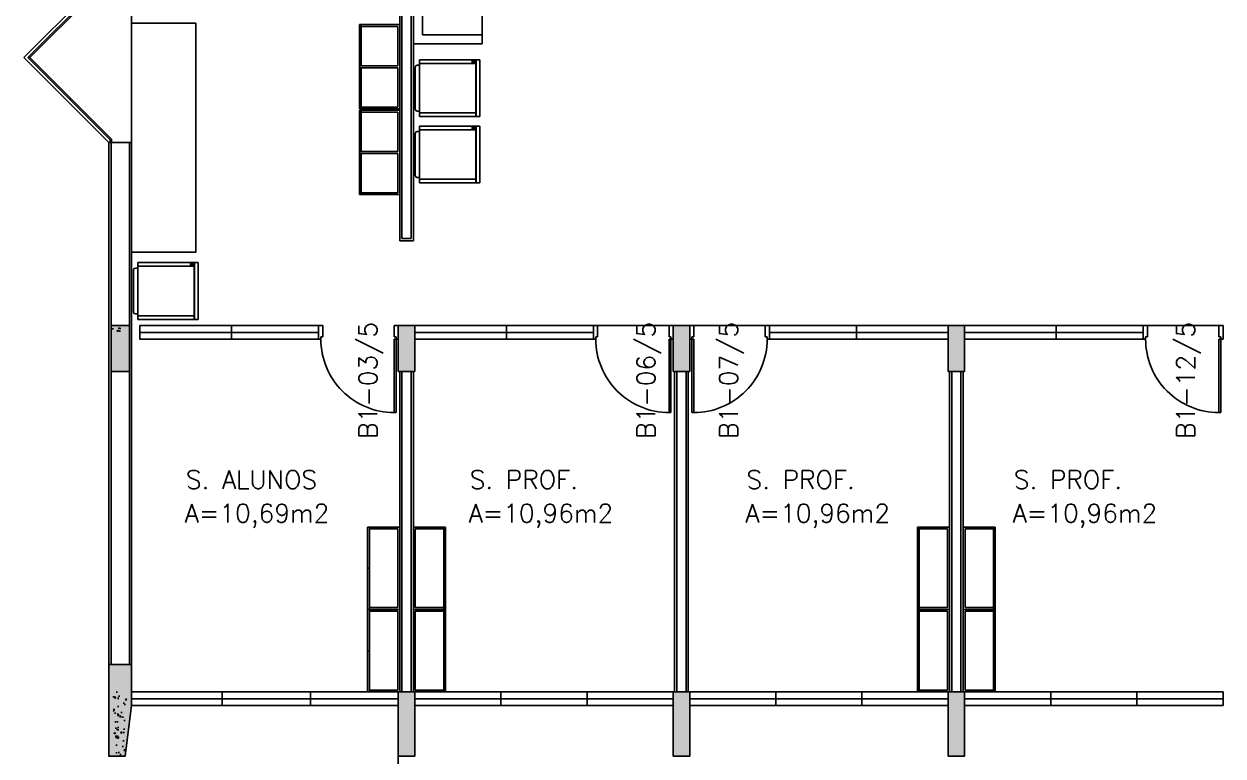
# Model space of a CAD drawing. Header units: inches. Extents: x -15 to 119, y -6 to 56.
# Drawn here: x -1.38 to 11.71, y 32.48 to 40.47 of the extents above; entities that cross this region are included whole.
import ezdxf

# ---------------------------------------------------------------- set-up
doc = ezdxf.new("R2010")
doc.units = ezdxf.units.IN
doc.header["$MEASUREMENT"] = 0
doc.header["$PDMODE"] = 1
doc.linetypes.add('HIDDEN', pattern=[9.525, 6.35, -3.175])
doc.layers.get('0').update_dxf_attribs({"linetype": 'CONTINUOUS'})
for name, color, linetype in [('ar-alv', 2, 'CONTINUOUS'), ('ar-armario180', 1, 'CONTINUOUS'), ('ar-cap', 2, 'CONTINUOUS'), ('ar-copa', 1, 'CONTINUOUS'), ('ar-esq', 2, 'CONTINUOUS'), ('ar-estc', 3, 'CONTINUOUS'), ('ar-estc-b', 253, 'CONTINUOUS'), ('ar-proj', 1, 'HIDDEN'), ('ar-reboco', 2, 'CONTINUOUS'), ('armario piso-teto', 2, 'CONTINUOUS'), ('banc', 1, 'CONTINUOUS'), ('cap01', 2, 'CONTINUOUS'), ('cap02', 1, 'CONTINUOUS'), ('cong', 7, 'CONTINUOUS'), ('COZ1', 1, 'CONTINUOUS'), ('COZ2', 1, 'CONTINUOUS'), ('ENDEREÇO', 2, 'CONTINUOUS'), ('esq-01', 3, 'CONTINUOUS'), ('esq-02', 2, 'CONTINUOUS'), ('estc-01', 3, 'CONTINUOUS'), ('h-estc', 8, 'CONTINUOUS'), ('ptm', 2, 'CONTINUOUS')]:
    doc.layers.add(name, color=color, linetype=linetype)
doc.styles.add('UNB-100', font='simplex.shx', dxfattribs={"height": 0.2})

# ---------------------------------------------------------------- blocks, each defined once
blk = doc.blocks.new('plr01-01p')
at = {"layer": 'h-estc'}
blk.add_hatch(color=256, dxfattribs=at).paths.add_polyline_path([(0.09, 0.075), (-0.09, 0.075), (-0.09, -0.625), (0.09, -0.625)])
at = {"layer": 'cong'}
blk.add_point((0, 0), dxfattribs=at)
at = {"layer": 'estc-01'}
blk.add_lwpolyline([(-0.09, 0.075), (-0.09, -0.625), (0.09, -0.625), (0.09, 0.075)], close=True, dxfattribs=at)
blk = doc.blocks.new('esq15-01p')
at = {"layer": 'cong'}
blk.add_point((0, 0), dxfattribs=at)
at = {"layer": 'esq-01', "color": 1}
for p, q in [((2.91, 0), (0.09, 0)), ((1.03, -0.075), (1.03, 0.075)), ((1.97, -0.075), (1.97, 0.075))]:
    blk.add_line(p, q, dxfattribs=at)
at = {"layer": 'esq-02'}
blk.add_lwpolyline([(2.91, -0.075), (0.09, -0.075), (0.09, 0.075), (2.91, 0.075)], close=True, dxfattribs=at)
blk = doc.blocks.new('plr02-01p')
at = {"layer": 'h-estc'}
blk.add_hatch(color=256, dxfattribs=at).paths.add_polyline_path([(0.09, 0.075), (-0.09, 0.075), (-0.09, -0.425), (0.09, -0.425)])
at = {"layer": 'estc-01'}
blk.add_lwpolyline([(-0.09, 0.075), (-0.09, -0.425), (0.09, -0.425), (0.09, 0.075)], close=True, dxfattribs=at)
blk = doc.blocks.new('pm-80-01p')
at = {"layer": 'cong'}
blk.add_point((0, 0), dxfattribs=at)
at = {"layer": 'ptm'}
for p, q in [((0.105, 0.075), (0.105, 0.875)), ((0.125, 0.875), (0.105, 0.875)), ((0.125, 0.075), (0.125, 0.875)), ((0.105, 0.075), (0.08, 0.075)), ((0.08, 0.075), (0.08, -0.075)), ((0.125, 0.075), (0.105, 0.075)), ((0.105, 0.075), (0.105, 0.05)), ((0.125, 0.05), (0.105, 0.05)), ((0.125, 0.05), (0.125, -0.075)), ((0.905, 0.05), (0.905, -0.075)), ((0.905, 0.05), (0.925, 0.05)), ((0.925, 0.075), (0.95, 0.075)), ((0.925, 0.075), (0.925, 0.05)), ((0.95, 0.075), (0.95, -0.075)), ((0.08, -0.075), (0.125, -0.075)), ((0.95, -0.075), (0.905, -0.075))]:
    blk.add_line(p, q, dxfattribs=at)
at = {"layer": 'ptm', "color": 1}
blk.add_arc((0.125, 0.075), 0.8, 360, 90, dxfattribs=at)
blk = doc.blocks.new('esq17-01p')
at = {"layer": 'cong'}
blk.add_point((-0.015, 0), dxfattribs=at)
at = {"layer": 'esq-01', "color": 1}
for p, q in [((2.025, 0), (0.075, 0)), ((1.075, 0.075), (1.075, -0.075))]:
    blk.add_line(p, q, dxfattribs=at)
at = {"layer": 'esq-01'}
blk.add_line((2.025, 0.075), (2.025, -0.075), dxfattribs=at)
at = {"layer": 'esq-02'}
blk.add_lwpolyline([(2.025, 0.075), (0.075, 0.075), (0.075, -0.075), (2.025, -0.075)], close=True, dxfattribs=at)
at = {"rotation": 180}
blk.add_blockref('pm-80-01p', (2.975, 0), dxfattribs=at)
blk = doc.blocks.new('plr02-02p')
at = {"layer": 'h-estc'}
h = blk.add_hatch(dxfattribs=at)
h.set_pattern_fill('AR-CONC', color=256, scale=0.001, style=0)
h.set_pattern_definition([(50, (0, 0), (0.18218, -0.01594), [0.01905, -0.20955]), (355, (0, 0), (-0.03524, 0.19106), [0.01524, -0.16764]), (100.45, (0.01518, -0.00133), (0.14694, 0.17512), [0.01619, -0.17809]), (46.18, (0, 0.0508), (0.27108, -0.04204), [0.02857, -0.31433]), (96.64, (0.0226, 0.0473), (0.2374, 0.24743), [0.02429, -0.26714]), (351.18, (0, 0.0508), (0.2374, 0.24743), [0.02286, -0.25146]), (21, (0.0254, 0.0381), (0.15161, -0.10227), [0.01905, -0.20955]), (326, (0.0254, 0.0381), (0.0618, 0.18419), [0.01524, -0.16764]), (71.45, (0.03803, 0.02958), (0.21342, 0.08192), [0.01619, -0.17809]), (37.5, (0, 0), (0.00309, 0.084555), [0, -0.165608, 0, -0.17018, 0, -0.168275]), (7.5, (0, 0), (0.06682, 0.10018), [0, -0.097028, 0, -0.161798, 0, -0.064135]), (327.5, (-0.05664, 0), (0.13559, -0.00573), [0, -0.0635, 0, -0.19812, 0, -0.26289]), (317.5, (-0.08204, 0), (0.14813, 0.02543), [0, -0.08255, 0, -0.131572, 0, -0.18669])])
h.paths.add_polyline_path([(-0.125, 0.075), (-0.125, 0), (0, 0), (0, 0.075)])
h = blk.add_hatch(color=256, dxfattribs=at)
h.paths.add_polyline_path([(0.1, 0), (-0.1, 0), (-0.1, -0.425), (0.1, -0.425)])
h.paths.add_polyline_path([(0, 0.075), (-0.1, 0.075), (-0.1, 0), (0, 0)])
h.paths.add_polyline_path([(0.1, 0.075), (0, 0.075), (0, 0), (0.1, 0)])
at = {"layer": 'estc-01'}
for p, q in [((-0.1, 0.075), (-0.1, -0.425)), ((0.1, -0.425), (0.1, 0.075))]:
    blk.add_line(p, q, dxfattribs=at)
for points in [[(0.1, 0.075), (-0.1, 0.075)], [(-0.1, -0.425), (0.1, -0.425)]]:
    blk.add_lwpolyline(points, dxfattribs=at)
blk = doc.blocks.new('plr01-03p')
at = {"layer": 'h-estc'}
blk.add_hatch(color=256, dxfattribs=at).paths.add_polyline_path([(-0.125, -0.475), (-0.125, -0.925), (0.125, -0.925), (0.125, 0.075), (-0.055, 0.075)])
h = blk.add_hatch(dxfattribs=at)
h.set_pattern_fill('AR-CONC', color=256, scale=0.001, style=0)
h.set_pattern_definition([(50, (0, 0), (0.182185, -0.01594), [0.01905, -0.20955]), (355, (0, 0), (-0.035243, 0.191057), [0.01524, -0.16764]), (100.45, (0.01518, -0.00133), (0.146943, 0.175117), [0.01619, -0.17809]), (46.184, (0, 0.0508), (0.27108, -0.04204), [0.028575, -0.314325]), (96.636, (0.0226, 0.0473), (0.2374, 0.24743), [0.024285, -0.267135]), (351.184, (0, 0.0508), (0.2374, 0.24743), [0.02286, -0.25146]), (21, (0.0254, 0.0381), (0.151615, -0.102266), [0.01905, -0.20955]), (326, (0.0254, 0.0381), (0.0618, 0.18419), [0.01524, -0.16764]), (71.45, (0.03803, 0.02958), (0.213416, 0.081923), [0.01619, -0.17809]), (37.5, (0, 0), (0.0030886, 0.084555), [0, -0.165608, 0, -0.17018, 0, -0.168275]), (7.5, (0, 0), (0.06682, 0.10018), [0, -0.097028, 0, -0.161798, 0, -0.064135]), (327.5, (-0.05664, 0), (0.1355906, -0.005729), [0, -0.0635, 0, -0.19812, 0, -0.26289]), (317.5, (-0.08204, 0), (0.14813, 0.025426), [0, -0.08255, 0, -0.131572, 0, -0.18669])])
h.paths.add_polyline_path([(0.075, 0), (-0.075, 0), (-0.075, -0.625), (0.075, -0.625)])
h.paths.add_polyline_path([(0.075, 0.075), (-0.075, 0.075), (-0.075, 0), (0.075, 0)])
at = {"layer": 'cong'}
blk.add_point((0, -0.55), dxfattribs=at)
blk.add_point((0, -0.55), dxfattribs=at)
at = {"layer": 'estc-01'}
blk.add_lwpolyline([(-0.125, -0.475), (-0.125, -0.925), (0.125, -0.925), (0.125, 0.075), (-0.055, 0.075), (-0.125, -0.475)], close=True, dxfattribs=at)
blk = doc.blocks.new('esq01b-01p')
at = {"layer": 'cong'}
blk.add_point((0, 0), dxfattribs=at)
at = {"layer": 'esq-01'}
for p, q in [((3, 0), (0.09, 0)), ((1.079, -0.075), (1.079, 0.075)), ((2.04, -0.075), (2.04, 0.075))]:
    blk.add_line(p, q, dxfattribs=at)
at = {"layer": 'esq-02'}
blk.add_lwpolyline([(3, -0.075), (0.09, -0.075), (0.09, 0.075), (3, 0.075)], close=True, dxfattribs=at)
blk = doc.blocks.new('cp-01p')
at = {"layer": 'cap01'}
for p, q in [((-0.75, 0.75), (-0.75, 0.65)), ((-0.75, 0.75), (0, 0.75)), ((-0.725, 0.75), (0, 0.75)), ((0, -0.75), (0, 0.75)), ((-0.75, 0.65), (-0.1, 0.65)), ((-0.1, -0.65), (-0.1, 0.65)), ((-0.75, -0.65), (-0.1, -0.65)), ((-0.75, -0.65), (-0.75, -0.75)), ((-0.75, -0.75), (0, -0.75))]:
    blk.add_line(p, q, dxfattribs=at)
at = {"layer": 'cap02'}
blk.add_line((-0.75, 0.65), (-0.75, -0.65), dxfattribs=at)
blk = doc.blocks.new('GLDR-01P')
at = {"layer": 'COZ1', "color": 2}
for p, q in [((310, -65), (-310, -65)), ((-310, -65), (-310, -725)), ((310, -725), (310, -65)), ((-310, -725), (310, -725))]:
    blk.add_line(p, q, dxfattribs=at)
at = {"layer": 'COZ2', "color": 2}
for p, q in [((-270, -65), (-270, -680)), ((-250, -40), (-250, -65)), ((230, -20), (-230, -20)), ((250, -65), (250, -40)), ((270, -680), (270, -65)), ((270, -640), (310, -640)), ((-310, -680), (310, -680)), ((-310, -685), (310, -685))]:
    blk.add_line(p, q, dxfattribs=at)
blk.add_circle((290, -660), 9.23, dxfattribs=at)
for centre, start, end in [((-230, -40), 90, 180), ((230, -40), 0, 90)]:
    blk.add_arc(centre, 20, start, end, dxfattribs=at)
blk = doc.blocks.new('esq49-01p')
at = {"layer": 'cong'}
blk.add_point((0, 0), dxfattribs=at)
at = {"layer": 'esq-01', "color": 1}
for p, q in [((0.027, 0.11), (0.925, 1.008)), ((0.034, 0.095), (0.925, 0.986)), ((1.823, 0.11), (0.925, 1.008)), ((0.925, 0.986), (0.925, 1.008)), ((1.816, 0.095), (0.925, 0.986)), ((0, 0.11), (0.027, 0.11)), ((0, 0.095), (0.034, 0.095)), ((0.027, 0.11), (0.034, 0.095)), ((1.823, 0.11), (1.816, 0.095)), ((1.85, 0.095), (1.816, 0.095)), ((1.85, 0.11), (1.823, 0.11))]:
    blk.add_line(p, q, dxfattribs=at)
at = {"layer": 'esq-01'}
for p, q in [((0.479, 0.541), (0.469, 0.551)), ((1.371, 0.541), (1.381, 0.551))]:
    blk.add_line(p, q, dxfattribs=at)
at = {"layer": 'esq-02'}
for p, q in [((0, 0.125), (0.925, 1.05)), ((1.85, 0.125), (0.925, 1.05)), ((0, -0.125), (0, 0.125)), ((1.85, -0.125), (1.85, 0.125)), ((0, -0.125), (1.85, -0.125))]:
    blk.add_line(p, q, dxfattribs=at)
blk = doc.blocks.new('bnc-14p')
at = {"layer": 'banc'}
blk.add_lwpolyline([(-1.2, 0), (1.3, 0), (1.3, 0.7), (-1.2, 0.7)], close=True, dxfattribs=at)
at = {"layer": 'cong'}
blk.add_point((0, 0), dxfattribs=at)
blk = doc.blocks.new('mob-ar4')
at = {"layer": 'armario piso-teto'}
for p, q in [((-0.47, 0.3), (0.43, 0.3)), ((-0.47, 0.28), (-0.47, 0.3)), ((-0.47, 0.3), (-0.47, 0.28)), ((-0.47, 0.28), (-0.47, -0.05)), ((-0.45, 0.28), (-0.47, 0.28)), ((-0.46, 0.28), (0.41, 0.28)), ((-0.45, 0.28), (-0.45, -0.03)), ((-0.02, 0.3), (-0.02, 0.28)), ((0.41, 0.28), (0.41, -0.03)), ((0.41, 0.28), (0.43, 0.28)), ((0.43, 0.3), (0.43, 0.28)), ((0.43, 0.28), (0.43, -0.05)), ((-0.47, -0.05), (0.43, -0.05)), ((-0.45, -0.03), (0.41, -0.03))]:
    blk.add_line(p, q, dxfattribs=at)
at = {"layer": 'cong'}
blk.add_point((0, -0.05), dxfattribs=at)
blk = doc.blocks.new('mob-ar5')
at = {"layer": 'armario piso-teto'}
for p, q in [((-0.48, 0.44), (0.44, 0.44)), ((-0.48, 0.42), (-0.48, 0.44)), ((-0.48, 0.44), (-0.48, 0.42)), ((-0.48, 0.42), (-0.48, 0)), ((-0.46, 0.42), (-0.48, 0.42)), ((-0.47, 0.42), (-0.03, 0.42)), ((-0.46, 0.42), (-0.46, 0.02)), ((-0.03, 0.44), (-0.03, 0.02)), ((-0.03, 0.44), (-0.03, 0.42)), ((-0.01, 0.44), (-0.01, 0.42)), ((-0.01, 0.44), (-0.01, 0.02)), ((-0.01, 0.42), (0.42, 0.42)), ((0.42, 0.42), (0.42, 0.02)), ((0.42, 0.42), (0.44, 0.42)), ((0.44, 0.44), (0.44, 0)), ((-0.48, 0), (0.44, 0)), ((-0.46, 0.02), (-0.03, 0.02)), ((-0.01, 0.02), (0.42, 0.02))]:
    blk.add_line(p, q, dxfattribs=at)
at = {"layer": 'cong'}
blk.add_point((0, 0), dxfattribs=at)

msp = doc.modelspace()

# ---------------------------------------------------------------- linework, layer by layer
at = {"layer": 'ar-alv'}
for p, q in [((2.85, 46.105), (2.85, 38.125)), ((2.75, 44.05), (2.75, 38.125)), ((-0.425, 39.175), (-0.425, 33.475)), ((-0.225, 39.175), (-0.225, 33.475)), ((2.75, 38.125), (2.85, 38.125)), ((2.75, 33.175), (2.75, 36.675)), ((2.85, 33.175), (2.85, 36.675)), ((5.75, 33.175), (5.75, 36.675)), ((5.85, 33.175), (5.85, 36.675)), ((8.75, 33.175), (8.75, 36.675)), ((8.85, 33.175), (8.85, 36.675))]:
    msp.add_line(p, q, dxfattribs=at)
at = {"layer": 'ar-proj'}
for p, q in [((4.875, 37.175), (5.71, 37.175)), ((5.89, 37.175), (6.725, 37.175)), ((10.875, 37.175), (11.71, 37.175)), ((2.71, 26.475), (2.71, 32.475))]:
    msp.add_line(p, q, dxfattribs=at)
at = {"layer": 'ar-reboco'}
for p, q in [((2.875, 46.125), (2.875, 38.1)), ((-0.2, 44.025), (-0.2, 33.475)), ((2.725, 44.025), (2.725, 38.1)), ((-0.45, 39.175), (-0.45, 33.475)), ((2.725, 38.1), (2.875, 38.1)), ((2.725, 33.175), (2.725, 36.675)), ((2.875, 33.175), (2.875, 36.675)), ((5.725, 33.175), (5.725, 36.675)), ((5.875, 33.175), (5.875, 36.675)), ((8.725, 33.175), (8.725, 36.675)), ((8.875, 33.175), (8.875, 36.675))]:
    msp.add_line(p, q, dxfattribs=at)

# ---------------------------------------------------------------- block references
at = {"rotation": 90}
msp.add_blockref('esq49-01p', (-0.325, 39.175), dxfattribs=at)
at = {"layer": 'ar-alv'}
for name, p in [('plr02-02p', (-0.325, 37.1)), ('esq01b-01p', (-0.29, 33.1))]:
    msp.add_blockref(name, p, dxfattribs=at)
at = {"layer": 'ar-alv', "rotation": 180}
msp.add_blockref('plr01-03p', (-0.325, 32.55), dxfattribs=at)
at = {"layer": 'ar-armario180'}
for name, p, rotation in [('mob-ar5', (2.725, 40.02), 90.00000000000006), ('mob-ar5', (2.725, 39.085), 90.00000000000006), ('mob-ar4', (2.925, 34.505), 269.9999999999994), ('mob-ar4', (8.925, 34.505), 269.999999999999), ('mob-ar4', (2.925, 33.605), 269.9999999999994), ('mob-ar4', (8.925, 33.605), 269.999999999999)]:
    msp.add_blockref(name, p, dxfattribs=dict(at, rotation=rotation))
at = {"layer": 'ar-armario180', "xscale": -1, "rotation": 90.00000000000064}
for p in [(2.675, 34.505), (8.675, 34.505), (2.675, 33.605), (8.675, 33.605)]:
    msp.add_blockref('mob-ar4', p, dxfattribs=at)
at = {"layer": 'ar-cap', "rotation": 180}
msp.add_blockref('cp-01p', (2.875, 41), dxfattribs=at)
at = {"layer": 'ar-copa', "xscale": 0.0009999999999976694, "yscale": 0.0009999999999976694, "zscale": 0.0009999999999976694, "rotation": 90}
for p in [(2.875, 39.767), (2.875, 39.043), (-0.199, 37.552)]:
    msp.add_blockref('GLDR-01P', p, dxfattribs=at)
at = {"layer": 'ar-esq'}
for name, p in [('esq17-01p', (-0.185, 37.1)), ('esq17-01p', (2.815, 37.1)), ('esq17-01p', (8.815, 37.1)), ('esq15-01p', (2.8, 33.1)), ('esq15-01p', (5.8, 33.1)), ('esq15-01p', (8.8, 33.1))]:
    msp.add_blockref(name, p, dxfattribs=at)
at = {"layer": 'ar-esq', "xscale": -1}
msp.add_blockref('esq17-01p', (8.785, 37.1), dxfattribs=at)
at = {"layer": 'ar-estc'}
for p in [(2.8, 37.1), (5.8, 37.1), (8.8, 37.1)]:
    msp.add_blockref('plr02-01p', p, dxfattribs=at)
at = {"layer": 'ar-estc', "rotation": 359.9999999999997}
for p in [(2.8, 33.1), (5.8, 33.1), (8.8, 33.1)]:
    msp.add_blockref('plr01-01p', p, dxfattribs=at)
at = {"layer": 'ar-estc-b', "rotation": 270}
msp.add_blockref('bnc-14p', (-0.2, 39.275), dxfattribs=at)

# ---------------------------------------------------------------- texts
at = {"layer": 'ENDEREÇO', "style": 'UNB-100'}
for s, p in [('B1-03/5', (2.479, 35.938)), ('B1-06/5', (5.513, 35.938)), ('B1-07/5', (6.414, 35.938)), ('B1-12/5', (11.402, 35.938))]:
    msp.add_text(s, height=0.2, rotation=90, dxfattribs=at).set_placement(p)
for s, p in [('S. ALUNOS', (0.392, 35.393)), ('S. PROF.', (3.489, 35.393)), ('S. PROF.', (6.51, 35.393)), ('S. PROF.', (9.427, 35.393)), ('A=10,69m2', (0.38, 35.026)), ('A=10,96m2', (3.478, 35.026)), ('A=10,96m2', (6.499, 35.026)), ('A=10,96m2', (9.415, 35.026))]:
    msp.add_text(s, height=0.2, dxfattribs=at).set_placement(p)

doc.saveas('drawing.dxf')
